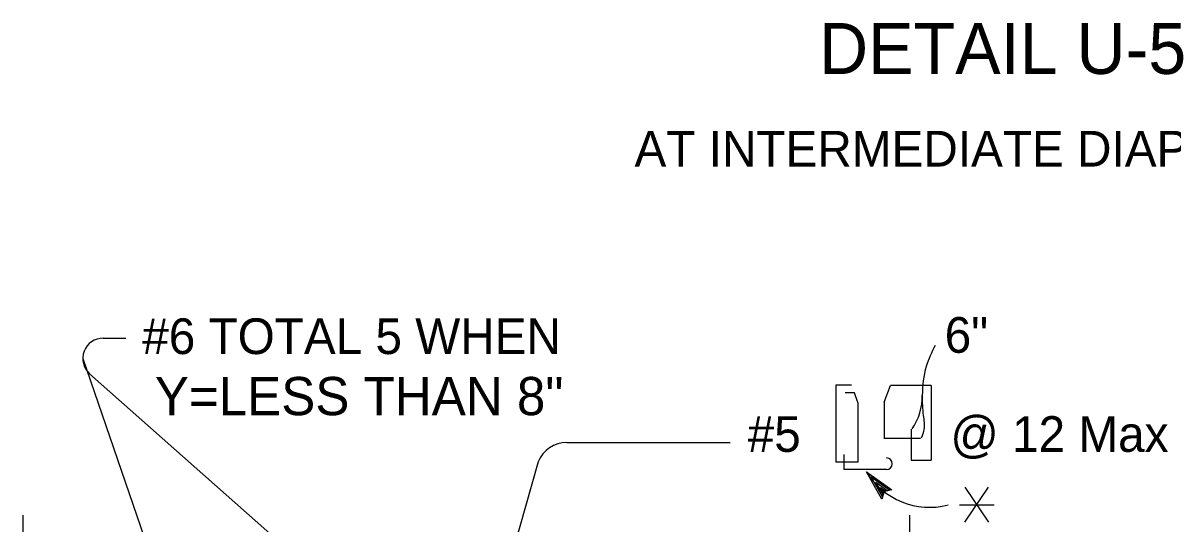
# Model space of a CAD drawing. Extents: x -894 to 866, y -472 to 714.
# Drawn here: x -229 to -3.5, y 287.4 to 385.5 of the extents above; entities that cross this region are included whole.
import ezdxf

# ---------------------------------------------------------------- set-up
doc = ezdxf.new("R2010")
doc.units = 0
for name, color, linetype in [('56 Stage 3 Anno', 7, 'Continuous'), ('57 Undefined', 7, 'Continuous'), ('60 Nongeo Data', 7, 'Continuous')]:
    doc.layers.add(name, color=color, linetype=linetype)

msp = doc.modelspace()

# ---------------------------------------------------------------- linework, layer by layer
at = {"layer": '56 Stage 3 Anno'}
for p, q in [((-213.3, 323.71), (-208.86, 323.71)), ((-217.3, 319.71), (-188.38, 235.59)), ((-215.95, 316.71), (-126.43, 237.53)), ((-122.3, 303.25), (-90.23, 303.25)), ((-127.89, 299.42), (-133.11, 281.1)), ((-60.48, 292.14), (-63.48, 297.5)), ((-63.48, 297.5), (-63.48, 297.5)), ((-63.48, 297.5), (-58.49, 293.92)), ((-60.36, 292.54), (-62.56, 296.48)), ((-62.55, 296.47), (-58.91, 293.86)), ((-60.24, 292.95), (-61.64, 295.44)), ((-61.64, 295.44), (-59.29, 293.76)), ((-60.1, 293.32), (-60.72, 294.41)), ((-60.72, 294.41), (-59.71, 293.69)), ((-60.01, 293.63), (-60.48, 292.14)), ((-58.49, 293.92), (-60.01, 293.63)), ((-58.49, 293.92), (-58.49, 293.92)), ((-60.48, 292.14), (-60.48, 292.14))]:
    msp.add_line(p, q, dxfattribs=at)
for centre, radius, start, end in [((-213.3, 319.71), 4, 90, 228.5073), ((-63.79, 312.33), 11.26, 325.2187, 0.723), ((-122.3, 297.25), 6, 90, 158.7746), ((-51.06, 305.07), 14.55, 211.3327, 284.3564)]:
    msp.add_arc(centre, radius, start, end, dxfattribs=at)
msp.add_spline([(-50.02, 322.28), (-51.75, 318.17), (-52.53, 312.48), (-52.35, 308.55), (-52.21, 305.79), (-52.74, 304.09)], degree=3, dxfattribs=at)
at = {"layer": '57 Undefined'}
for points in [[(-44.17, 287.63), (-39.51, 294.46)], [(-44.17, 294.46), (-39.51, 287.63)], [(-45.26, 290.99), (-38.42, 290.99)]]:
    msp.add_lwpolyline(points, dxfattribs=at)
at = {"layer": '60 Nongeo Data'}
for p, q in [((-69.5, 314.46), (-69.5, 299.38)), ((-66.4, 314.46), (-69.5, 314.46)), ((-59.99, 311.13), (-58.78, 314.44)), ((-50.79, 314.44), (-58.78, 314.44)), ((-50.79, 314.44), (-50.79, 299.79)), ((-65.85, 312.96), (-67.7, 312.96)), ((-65.17, 311.09), (-65.85, 312.96)), ((-65.17, 311.09), (-65.17, 299.38)), ((-59.99, 311.13), (-59.99, 304)), ((-54.7, 305.84), (-54.7, 299.79)), ((-52.86, 304), (-59.99, 304)), ((-67.92, 300.89), (-67.92, 297.9)), ((-65.17, 299.38), (-69.5, 299.38)), ((-59.57, 297.9), (-67.92, 297.9)), ((-54.7, 299.79), (-50.79, 299.79)), ((-229.03, 288.96), (-229.03, 241.74)), ((-55.03, 288.96), (-55.03, 241.91))]:
    msp.add_line(p, q, dxfattribs=at)
msp.add_arc((-59.57, 299.05), 1.15, 270, 90, dxfattribs=at)

# ---------------------------------------------------------------- texts
at = {"layer": '57 Undefined'}
for s, height, p in [('DETAIL U-5', 10, (-72.82, 375.53)), ('AT INTERMEDIATE DIAPHRAGM', 7, (-109.01, 357.36)), ('#6 TOTAL 5 WHEN', 7, (-205.63, 320.58)), ('6"', 7, (-48.14, 320.83)), ('Y=LESS THAN 8"', 7.5, (-203.16, 308.59)), ('#5', 7, (-86.8, 301.39)), ('@ 12 Max', 7, (-47.02, 301.39))]:
    msp.add_text(s, height=height, dxfattribs=at).set_placement(p)

doc.saveas('drawing.dxf')
